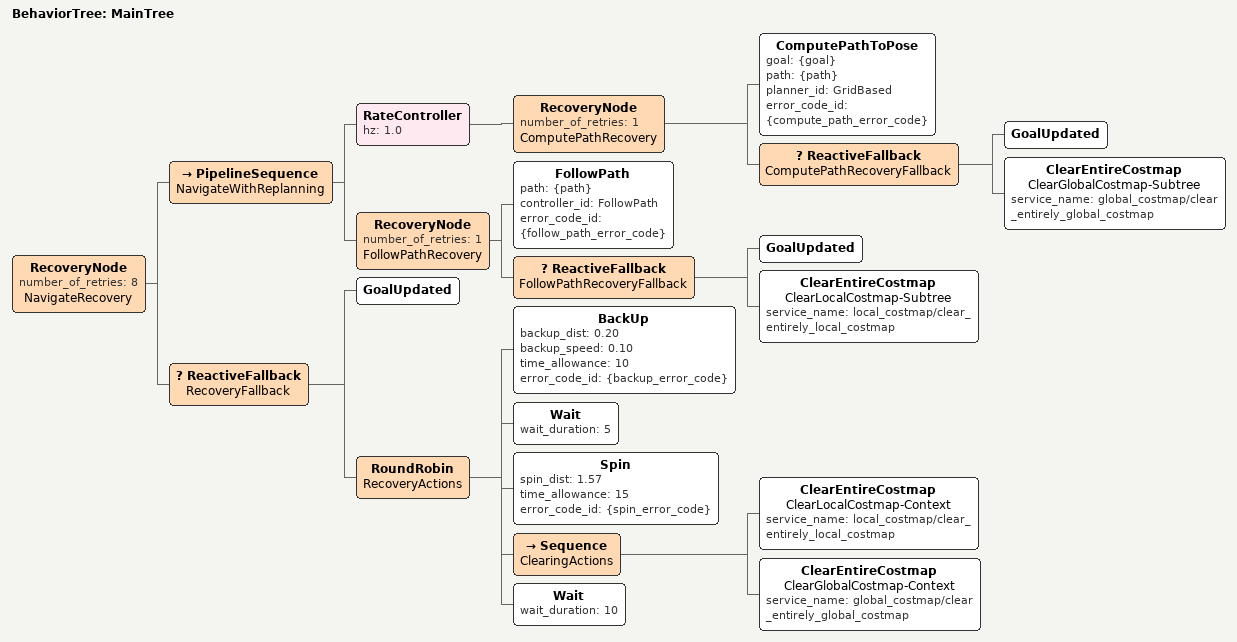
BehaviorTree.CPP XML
<root BTCPP_format="4" main_tree_to_execute="MainTree">
  <BehaviorTree ID="MainTree">
    <RecoveryNode number_of_retries="8" name="NavigateRecovery">
      <PipelineSequence name="NavigateWithReplanning">
        <RateController hz="1.0">
          <RecoveryNode number_of_retries="1" name="ComputePathRecovery">
            <ComputePathToPose goal="{goal}" path="{path}" planner_id="GridBased"
              error_code_id="{compute_path_error_code}"/>
            <ReactiveFallback name="ComputePathRecoveryFallback">
              <GoalUpdated/>
              <ClearEntireCostmap name="ClearGlobalCostmap-Subtree"
                service_name="global_costmap/clear_entirely_global_costmap"/>
            </ReactiveFallback>
          </RecoveryNode>
        </RateController>
        <RecoveryNode number_of_retries="1" name="FollowPathRecovery">
          <FollowPath path="{path}" controller_id="FollowPath"
            error_code_id="{follow_path_error_code}"/>
          <ReactiveFallback name="FollowPathRecoveryFallback">
            <GoalUpdated/>
            <ClearEntireCostmap name="ClearLocalCostmap-Subtree"
              service_name="local_costmap/clear_entirely_local_costmap"/>
          </ReactiveFallback>
        </RecoveryNode>
      </PipelineSequence>
      <ReactiveFallback name="RecoveryFallback">
        <GoalUpdated/>
        <RoundRobin name="RecoveryActions">
          <!-- 1순위: 후진 (뒤가 막히면 Collision Monitor가 자동 정지) -->
          <BackUp backup_dist="0.20" backup_speed="0.10" time_allowance="10"
            error_code_id="{backup_error_code}"/>
          <!-- 2순위: 기다림 - 사람/장애물이 지나갈 때까지 대기 -->
          <Wait wait_duration="5"/>
          <!-- 3순위: 제자리 회전 - 새 방향으로 경로 재탐색 -->
          <Spin spin_dist="1.57" time_allowance="15"
            error_code_id="{spin_error_code}"/>
          <!-- 4순위: 코스트맵 초기화 후 재경로 탐색 -->
          <Sequence name="ClearingActions">
            <ClearEntireCostmap name="ClearLocalCostmap-Context"
              service_name="local_costmap/clear_entirely_local_costmap"/>
            <ClearEntireCostmap name="ClearGlobalCostmap-Context"
              service_name="global_costmap/clear_entirely_global_costmap"/>
          </Sequence>
          <!-- 5순위: 최종 대기 -->
          <Wait wait_duration="10"/>
        </RoundRobin>
      </ReactiveFallback>
    </RecoveryNode>
  </BehaviorTree>
</root>
